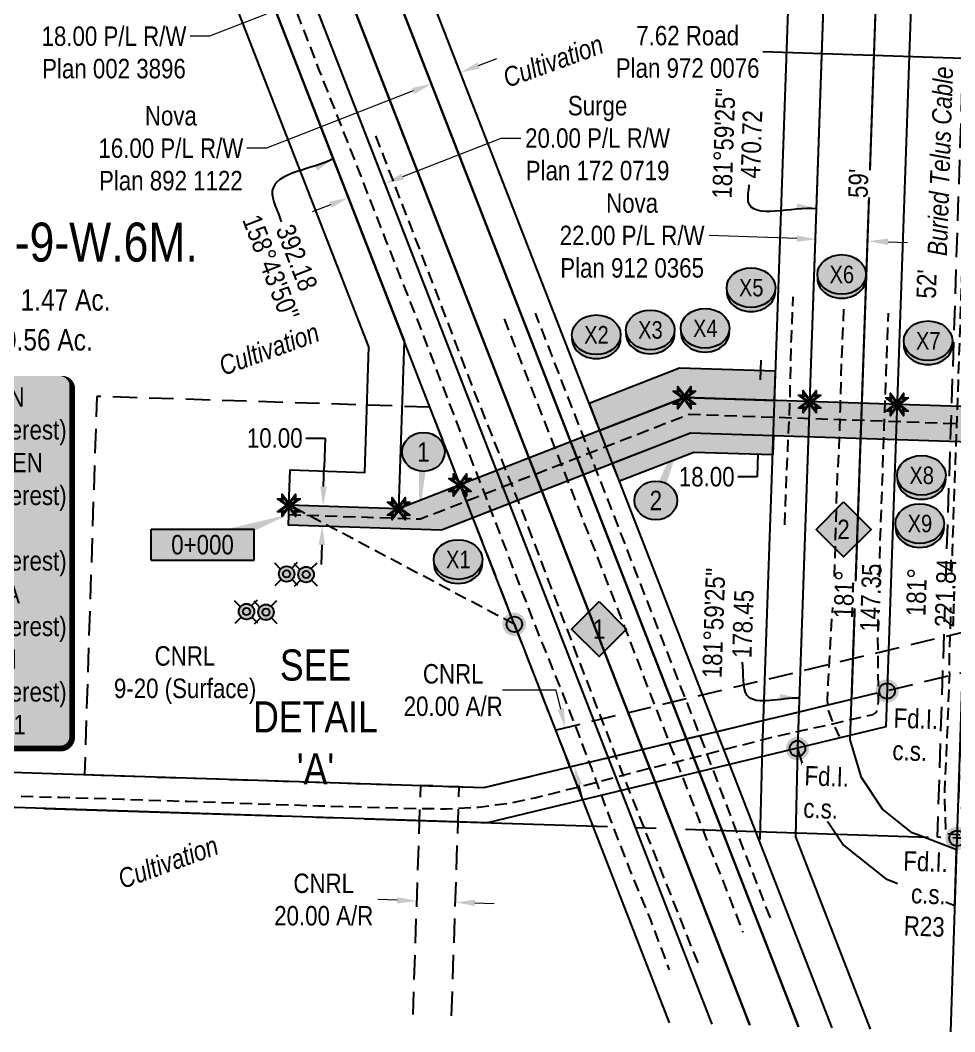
# Model space of a CAD drawing. Extents: x 348563 to 356787, y 6145683 to 6156014.
# Drawn here: x 351441 to 351921, y 6154194 to 6154714 of the extents above; entities that cross this region are included whole.
import ezdxf
from ezdxf.enums import TextEntityAlignment as Align

# ---------------------------------------------------------------- set-up
doc = ezdxf.new("R2010")
doc.units = 0
doc.header["$LTSCALE"] = 5
doc.header["$PDMODE"] = 34
doc.header["$PDSIZE"] = 0.03
for name, pattern in [('foc-ACCESSROAD', [3.75, 2.5, -1.25]), ('foc-FLOWLINE', [3.75, 2.5, -1.25]), ('foc-QUARTERLINE', [33, 25, -3, 2, -3]), ('foc-TIELINE', [1.875, 1.25, -0.625]), ('UG_PIPE', [1.875, 1.25, -0.625])]:
    doc.linetypes.add(name, pattern=pattern)
doc.layers.get('Defpoints').update_dxf_attribs({"color": 9})
for name, color, linetype in [('AS-PIPE-UG', 44, 'UG_PIPE'), ('AS-TELEPHONE-T', 224, 'Continuous'), ('C-AR', 13, 'foc-ACCESSROAD'), ('C-RW', 13, 'Continuous'), ('C-SYMBOL', 7, 'Continuous'), ('C-WS', 13, 'foc-ACCESSROAD'), ('C-WS-S', 8, 'Continuous'), ('CG-NOTES', 7, 'Continuous'), ('F-EZE', 190, 'foc-FLOWLINE'), ('F-RW', 190, 'Continuous'), ('L-AREAREQUIRED', 7, 'Continuous'), ('L-BD', 7, 'Continuous'), ('L-DETAIL-T', 3, 'Continuous'), ('L-MON', 1, 'Continuous'), ('L-MON-T', 1, 'Continuous'), ('L-QSEC', 8, 'foc-QUARTERLINE'), ('L-TIE', 7, 'foc-TIELINE'), ('L-TITLEDB', 4, 'Continuous'), ('L-TITLEDB-T', 4, 'Continuous'), ('P-BORE', 7, 'Continuous'), ('P-CROSSINGS', 250, 'Continuous'), ('P-ELEVATION', 7, 'Continuous'), ('P-IOP1', 10, 'Continuous'), ('P-IOP1-H', 21, 'Continuous'), ('P-LTO', 14, 'Continuous'), ('P-PROPOSED', 10, 'Continuous'), ('P-PROPOSED-H', 21, 'Continuous'), ('P-TEMP-BLUE', 146, 'Continuous'), ('P-TXT', 4, 'Continuous'), ('T-TIE', 201, 'foc-TIELINE')]:
    doc.layers.add(name, color=color, linetype=linetype)
for name, color, linetype, lineweight in [('C-AR-T', 13, 'Continuous', 9), ('C-RW-T', 13, 'Continuous', 9), ('C-WS-T', 13, 'Continuous', 9), ('F-RW-T', 190, 'Continuous', 9), ('T-TEXT', 48, 'Continuous', 18)]:
    doc.layers.add(name, color=color, linetype=linetype, lineweight=lineweight)
doc.layers.add('P-TEMP-BLUE-H', color=7, linetype='Continuous', true_color=0x99e6ff)
doc.styles.add('100L', font='ARIALN.TTF', dxfattribs={"height": 11})
doc.styles.add('175L', font='ARIALN.TTF', dxfattribs={"height": 20})
doc.styles.add('80', font='ARIALN.TTF', dxfattribs={"height": 10})
doc.styles.add('80CG', font='ARIALN.TTF', dxfattribs={"height": 10})
doc.styles.add('80L', font='ARIALN.TTF', dxfattribs={"height": 10})
doc.styles.add('80LS', font='ARIALNI.TTF', dxfattribs={"height": 10})
doc.styles.add('Crossing', font='ARIALN.TTF', dxfattribs={"height": 10})
doc.styles.add('Legend', font='ARIALN.TTF')
doc.dimstyles.new('Compass 5 000', dxfattribs={"dimscale": 5, "dimtxt": 9, "dimasz": 2, "dimexe": 0.2, "dimexo": 0.0625, "dimgap": 0.5, "dimtad": 0, "dimtih": 1, "dimtoh": 1, "dimzin": 0, "dimdsep": 46, "dimtxsty": '80CG', "dimcen": 0.1, "dimse1": 1, "dimse2": 1, "dimclrd": 256, "dimclrt": 256, "dimaunit": 1, "dimadec": 4, "dimazin": 0, "dimtfac": 0.06, "dimtofl": 0, "dimtmove": 0, "dimatfit": 1, "dimfxl": 0.2, "dimtolj": 1, "dimtzin": 0, "dimlwd": -1, "dimarcsym": 0})

# ---------------------------------------------------------------- blocks, each defined once
blk = doc.blocks.new('*D380')
at = {"layer": 'Defpoints', "color": 0, "transparency": 16777216}
for p in [(351943.16, 6154693.61), (351925.41, 6154389.71), (351933.1, 6154389.46)]:
    blk.add_point(p, dxfattribs=at)
at = {"layer": 'L-TITLEDB-T', "transparency": 16777216}
for p, q in [((351925.49, 6154694.19), (351822.61, 6154697.6)), ((351953.16, 6154693.28), (351963.15, 6154692.95))]:
    blk.add_line(p, q, dxfattribs=at)
for points in [[(351925.54, 6154695.86), (351925.43, 6154692.53), (351935.48, 6154693.86)], [(351953.21, 6154694.94), (351953.1, 6154691.61), (351943.16, 6154693.61)]]:
    blk.add_solid(points, dxfattribs=at)
at = {"layer": 'L-TITLEDB-T', "transparency": 16777216, "insert": (351783.88, 6154697.6), "char_height": 10, "attachment_point": 5, "style": '80CG', "bg_fill": 3, "box_fill_scale": 1.1, "bg_fill_color": 256, "bg_fill_true_color": 13158600, "bg_fill_transparency": 0}
blk.add_mtext('\\A1;7.62 Road\\PPlan 972 0076', dxfattribs=at)
blk = doc.blocks.new('*D382')
at = {"layer": 'Defpoints', "color": 0, "transparency": 16777216}
for p in [(351854.27, 6154725.32), (351881.27, 6154724.38), (351849.95, 6154601.31)]:
    blk.add_point(p, dxfattribs=at)
at = {"layer": 'F-RW-T', "transparency": 16777216}
for p, q in [((351839.96, 6154601.66), (351794.87, 6154603.23)), ((351886.95, 6154600.03), (351896.94, 6154599.68))]:
    blk.add_line(p, q, dxfattribs=at)
for points in [[(351840.02, 6154603.33), (351839.9, 6154599.99), (351849.95, 6154601.31)], [(351887, 6154601.69), (351886.89, 6154598.36), (351876.95, 6154600.37)]]:
    blk.add_solid(points, dxfattribs=at)
at = {"layer": 'F-RW-T', "transparency": 16777216, "insert": (351755.33, 6154603.23), "char_height": 10, "attachment_point": 5, "style": '80CG', "bg_fill": 3, "box_fill_scale": 1.1, "bg_fill_color": 256, "bg_fill_true_color": 13158600, "bg_fill_transparency": 0}
blk.add_mtext('\\A1;Nova\\P22.00 P/L R/W\\PPlan 912 0365', dxfattribs=at)
blk = doc.blocks.new('*D387')
at = {"layer": 'Defpoints', "color": 0, "transparency": 16777216}
for p in [(351589.5, 6154778.93), (351572.68, 6154772.38), (351590.68, 6154726.14)]:
    blk.add_point(p, dxfattribs=at)
at = {"layer": 'F-RW-T', "transparency": 16777216}
for p, q in [((351616.83, 6154736.32), (351626.14, 6154739.95)), ((351581.36, 6154722.51), (351538.01, 6154705.63)), ((351538.01, 6154705.63), (351528.01, 6154705.63))]:
    blk.add_line(p, q, dxfattribs=at)
for points in [[(351616.22, 6154737.87), (351617.43, 6154734.77), (351607.51, 6154732.69)], [(351580.76, 6154724.06), (351581.97, 6154720.96), (351590.68, 6154726.14)]]:
    blk.add_solid(points, dxfattribs=at)
at = {"layer": 'F-RW-T', "transparency": 16777216, "insert": (351488.92, 6154705.63), "char_height": 10, "attachment_point": 5, "style": '80CG'}
blk.add_mtext('\\A1;Alliance\\P18.00 P/L R/W\\PPlan 002 3896', dxfattribs=at)
blk = doc.blocks.new('*D388')
at = {"layer": 'Defpoints', "color": 0, "transparency": 16777216}
for p in [(351663.3, 6154696.65), (351648.36, 6154690.83), (351667.06, 6154687.01)]:
    blk.add_point(p, dxfattribs=at)
at = {"layer": 'F-RW-T', "transparency": 16777216}
for p, q in [((351676.38, 6154690.64), (351685.69, 6154694.28)), ((351642.81, 6154677.55), (351567.26, 6154648.07)), ((351567.26, 6154648.07), (351557.26, 6154648.07))]:
    blk.add_line(p, q, dxfattribs=at)
for points in [[(351675.77, 6154692.19), (351676.98, 6154689.09), (351667.06, 6154687.01)], [(351642.21, 6154679.1), (351643.42, 6154675.99), (351652.13, 6154681.18)]]:
    blk.add_solid(points, dxfattribs=at)
at = {"layer": 'F-RW-T', "transparency": 16777216, "insert": (351518.17, 6154648.07), "char_height": 10, "attachment_point": 5, "style": '80CG'}
blk.add_mtext('\\A1;Nova\\P16.00 P/L R/W\\PPlan 892 1122', dxfattribs=at)
blk = doc.blocks.new('*D400')
at = {"layer": 'C-RW-T', "transparency": 16777216}
for p, q in [((351871.75, 6154738.32), (351820.32, 6154740.12)), ((351909.5, 6154737), (351919.49, 6154736.65))]:
    blk.add_line(p, q, dxfattribs=at)
for points in [[(351871.81, 6154739.98), (351871.7, 6154736.65), (351881.75, 6154737.97)], [(351909.56, 6154738.66), (351909.44, 6154735.33), (351899.51, 6154737.35)]]:
    blk.add_solid(points, dxfattribs=at)
at = {"layer": 'Defpoints', "color": 0, "transparency": 16777216}
for p in [(351881.75, 6154737.97), (351873.79, 6154510.46), (351891.55, 6154509.84)]:
    blk.add_point(p, dxfattribs=at)
at = {"layer": 'C-RW-T', "transparency": 16777216, "insert": (351781.23, 6154740.12), "char_height": 10, "attachment_point": 5, "style": '80CG', "bg_fill": 3, "box_fill_scale": 1.1, "bg_fill_color": 256, "bg_fill_true_color": 13158600, "bg_fill_transparency": 0}
blk.add_mtext('\\A1;CNRL\\P18.00 P/L R/W\\PPlan 162 2062', dxfattribs=at)
blk = doc.blocks.new('*D401')
at = {"layer": 'Defpoints', "color": 0, "transparency": 16777216}
for p in [(351609.5, 6154622.68), (351691.7, 6154466.67), (351673.07, 6154459.42)]:
    blk.add_point(p, dxfattribs=at)
at = {"layer": 'F-RW-T', "transparency": 16777216}
for p, q in [((351637.45, 6154633.56), (351688.03, 6154653.25)), ((351688.03, 6154653.25), (351698.03, 6154653.25)), ((351600.19, 6154619.05), (351590.87, 6154615.42))]:
    blk.add_line(p, q, dxfattribs=at)
for points in [[(351636.85, 6154635.11), (351638.06, 6154632.01), (351628.13, 6154629.93)], [(351599.58, 6154620.6), (351600.79, 6154617.5), (351609.5, 6154622.68)]]:
    blk.add_solid(points, dxfattribs=at)
at = {"layer": 'F-RW-T', "transparency": 16777216, "insert": (351737.57, 6154653.25), "char_height": 10, "attachment_point": 5, "style": '80CG'}
blk.add_mtext('\\A1;Surge\\P20.00 P/L R/W\\PPlan 172 0719', dxfattribs=at)
blk = doc.blocks.new('*U438')
h = blk.add_hatch(color=59)
edge = h.paths.add_edge_path()
edge.add_line((-79, -96.5), (79, -96.5))
edge.add_arc((79, -90.5), 6, 270, 360)
edge.add_line((85, -90.5), (85, 89))
edge.add_arc((79, 89), 6, 0, 90)
edge.add_line((79, 95), (-79, 95))
edge.add_arc((-79, 89), 6, 90, 180)
edge.add_line((-85, 89), (-85, -90.5))
edge.add_arc((-79, -90.5), 6, 180, 270)
at = {"color": 1, "flags": 128}
blk.add_lwpolyline([(-79, -96.5, 3, 3, 0), (79, -96.5, 3, 3, 0.414214), (85, -90.5, 3, 3, 0), (85, 89, 3, 0, 0.414214), (79, 95, 0, 0, 0), (-79, 95, 0, 0, 0.414214), (-85, 89, 0, 0, 0), (-85, -90.5, 0, 3, 0.414214)], format="xyseb", close=True, dxfattribs=at)
blk.add_lwpolyline([(-59.14, -14.1, 0, 7.5, 0), (0, 0, 0, 0, 0)], format="xyseb", dxfattribs=at)
at = {"color": 1, "style": '80'}
blk.add_attdef('ENTER_TEXT_001', (-35.99, -5), '', height=10, dxfattribs=at)
blk = doc.blocks.new('*D407')
at = {"layer": 'Defpoints', "color": 0, "transparency": 16777216}
for p in [(351631.12, 6154735.21), (351635.21, 6154724.7), (351613.78, 6154716.36)]:
    blk.add_point(p, dxfattribs=at)
at = {"layer": 'F-RW-T', "transparency": 16777216}
for p, q in [((351640.43, 6154738.84), (351652.29, 6154743.45)), ((351652.29, 6154743.45), (351662.29, 6154743.45)), ((351600.37, 6154723.24), (351591.06, 6154719.62))]:
    blk.add_line(p, q, dxfattribs=at)
for points in [[(351639.83, 6154740.39), (351641.04, 6154737.28), (351631.12, 6154735.21)], [(351599.77, 6154724.8), (351600.98, 6154721.69), (351609.69, 6154726.87)]]:
    blk.add_solid(points, dxfattribs=at)
at = {"layer": 'F-RW-T', "transparency": 16777216, "insert": (351701.83, 6154743.45), "char_height": 10, "attachment_point": 5, "style": '80CG'}
blk.add_mtext('\\A1;Pembina\\P23.00 P/L R/W\\PPlan 862 0574', dxfattribs=at)
blk = doc.blocks.new('WC2')
at = {"layer": 'L-MON'}
h = blk.add_hatch(color=255, dxfattribs=at)
h.dxf.hatch_style = 1
edge = h.paths.add_edge_path()
edge.add_arc((0, 0), 0.9, 0, 360)
at = {"layer": 'L-MON', "color": 14, "flags": 128}
for points in [[(-0.62, 0.5), (-1.23, 1.12)], [(0.52, 0.61), (1.13, 1.21)], [(-1.18, -1.18), (-0.56, -0.57)], [(1.16, -1.18), (0.56, -0.57)]]:
    blk.add_lwpolyline(points, dxfattribs=at)
at = {"layer": 'L-MON', "color": 14}
for radius in [0.8, 0.373]:
    blk.add_circle((0, 0), radius, dxfattribs=at)
blk = doc.blocks.new('*D443')
at = {"layer": 'C-AR-T', "transparency": 16777216}
for p, q in [((351634.5, 6154261.64), (351624.51, 6154261.97)), ((351674.47, 6154260.3), (351684.46, 6154259.97))]:
    blk.add_line(p, q, dxfattribs=at)
for points in [[(351634.56, 6154263.3), (351634.44, 6154259.97), (351644.49, 6154261.3)], [(351674.52, 6154261.97), (351674.41, 6154258.64), (351664.47, 6154260.64)]]:
    blk.add_solid(points, dxfattribs=at)
at = {"layer": 'Defpoints', "color": 0, "transparency": 16777216}
for p in [(351644.49, 6154261.3), (351644.4, 6154258.32), (351664.37, 6154257.66)]:
    blk.add_point(p, dxfattribs=at)
at = {"layer": 'C-AR-T', "transparency": 16777216, "insert": (351596.77, 6154261.97), "char_height": 10, "attachment_point": 5, "style": '80CG'}
blk.add_mtext('\\A1;CNRL\\P20.00 A/R', dxfattribs=at)
blk = doc.blocks.new('fdia')
at = {"color": 255, "const_width": 1}
blk.add_lwpolyline([(-0.5, 0, 1), (0.5, 0, 1)], format="xyb", close=True, dxfattribs=at)
blk = doc.blocks.new('Fdiaa')
blk.add_blockref('fdia', (0, 0))
blk = doc.blocks.new('fdib')
at = {"color": 1, "const_width": 1.6}
blk.add_lwpolyline([(-0.4, 0, 1), (0.4, 0, 1)], format="xyb", close=True, dxfattribs=at)
at = {"color": 1}
blk.add_circle((0, 0), 0.8, dxfattribs=at)
blk = doc.blocks.new('Fdibb')
blk.add_blockref('fdib', (0, 0))
blk = doc.blocks.new('fdicc')
for name in ['Fdibb', 'Fdiaa']:
    blk.add_blockref(name, (0, 0))
blk = doc.blocks.new('FDI')
blk.add_blockref('fdicc', (0, 0))
blk = doc.blocks.new('TEMP')
h = blk.add_hatch(color=255)
h.dxf.hatch_style = 1
h.paths.add_polyline_path([(0, 0.25), (-0.67, 1.15), (-0.67, 0.67), (-1.15, 0.67), (-0.25, 0), (-1.15, -0.67), (-0.67, -0.67), (-0.67, -1.15), (0, -0.25), (0.67, -1.15), (0.67, -0.67), (1.15, -0.67), (0.25, 0), (1.15, 0.67), (0.67, 0.67), (0.67, 1.15)])
h.paths.add_polyline_path([(0.57, 0.85), (0.57, 0.57), (0.85, 0.57), (0.08, 0), (0.85, -0.57), (0.57, -0.57), (0.57, -0.85), (0, -0.08), (-0.57, -0.85), (-0.57, -0.57), (-0.85, -0.57), (-0.08, 0), (-0.85, 0.57), (-0.57, 0.57), (-0.57, 0.85), (0, 0.08)], flags=16)
h = blk.add_hatch(color=1)
h.dxf.hatch_style = 1
h.paths.add_polyline_path([(0, 0.08), (-0.57, 0.85), (-0.57, 0.57), (-0.85, 0.57), (-0.08, 0), (-0.85, -0.57), (-0.57, -0.57), (-0.57, -0.85), (0, -0.08), (0.57, -0.85), (0.57, -0.57), (0.85, -0.57), (0.08, 0), (0.85, 0.57), (0.57, 0.57), (0.57, 0.85)])
at = {"color": 1}
for p, q in [((-0.08, 0), (0.08, 0)), ((0, 0.08), (0, -0.08))]:
    blk.add_line(p, q, dxfattribs=at)
at = {"color": 255, "flags": 128}
blk.add_lwpolyline([(-0.25, 0), (-1.15, 0.67), (-0.67, 0.67), (-0.67, 1.15), (0, 0.25), (0.67, 1.15), (0.67, 0.67), (1.15, 0.67), (0.25, 0), (1.15, -0.67), (0.67, -0.67), (0.67, -1.15), (0, -0.25), (-0.67, -1.15), (-0.67, -0.67), (-1.15, -0.67)], close=True, dxfattribs=at)
at = {"color": 1, "flags": 128}
blk.add_lwpolyline([(-0.08, 0), (-0.85, 0.57), (-0.57, 0.57), (-0.57, 0.85), (0, 0.08), (0.57, 0.85), (0.57, 0.57), (0.85, 0.57), (0.08, 0), (0.85, -0.57), (0.57, -0.57), (0.57, -0.85), (0, -0.08), (-0.57, -0.85), (-0.57, -0.57), (-0.85, -0.57)], close=True, dxfattribs=at)
blk = doc.blocks.new('*U571')
h = blk.add_hatch(color=111)
h.dxf.hatch_style = 1
h.paths.add_polyline_path([(-26.5, 8), (26.5, 8), (26.5, -8), (-26.5, -8)])
for p, q in [((-26.5, -8), (-26.5, 8)), ((-26.5, 8), (26.5, 8)), ((26.5, -8), (26.5, 8)), ((-26.5, -8), (26.5, -8))]:
    blk.add_line(p, q)
at = {"layer": 'P-ELEVATION', "color": 7, "flags": 128}
blk.add_lwpolyline([(0, 0, 10, 0, 0), (44.26, 15.45, 0, 0, 0)], format="xyseb", dxfattribs=at)
at = {"layer": 'P-ELEVATION', "style": 'Legend'}
blk.add_attdef('STATION', text='', height=10, dxfattribs=at).set_placement((0, 0), align=Align.MIDDLE_CENTER)
blk = doc.blocks.new('*U573')
at = {"layer": 'P-ELEVATION'}
h = blk.add_hatch(color=111, dxfattribs=at)
h.dxf.hatch_style = 1
edge = h.paths.add_edge_path()
edge.add_ellipse((0, 0), major_axis=(-10.94, 0), ratio=0.913794, start_angle=0, end_angle=360)
at = {"layer": 'P-ELEVATION', "color": 7, "flags": 128}
blk.add_lwpolyline([(0, 0, 5, 0, 0), (-2.04, -32.17, 0, 0, 0)], format="xyseb", dxfattribs=at)
at = {"layer": 'P-ELEVATION', "color": 7}
blk.add_ellipse((0, 0), major_axis=(-10.94, 0), ratio=0.913794, dxfattribs=at)
at = {"layer": 'P-ELEVATION', "style": '80'}
blk.add_attdef('BEND', text='', height=10, dxfattribs=at).set_placement((0, 0), align=Align.MIDDLE_CENTER)
blk = doc.blocks.new('*U574')
at = {"layer": 'P-ELEVATION'}
h = blk.add_hatch(color=111, dxfattribs=at)
h.dxf.hatch_style = 1
edge = h.paths.add_edge_path()
edge.add_ellipse((0, 0), major_axis=(-10.94, 0), ratio=0.913794, start_angle=0, end_angle=360)
at = {"layer": 'P-ELEVATION', "color": 7, "flags": 128}
blk.add_lwpolyline([(0, 0, 5, 0, 0), (17.1, 44.36, 0, 0, 0)], format="xyseb", dxfattribs=at)
at = {"layer": 'P-ELEVATION', "color": 7}
blk.add_ellipse((0, 0), major_axis=(-10.94, 0), ratio=0.913794, dxfattribs=at)
at = {"layer": 'P-ELEVATION', "style": '80'}
blk.add_attdef('BEND', text='', height=10, dxfattribs=at).set_placement((0, 0), align=Align.MIDDLE_CENTER)
blk = doc.blocks.new('xing2')
h = blk.add_hatch(color=50)
h.dxf.hatch_style = 1
edge = h.paths.add_edge_path()
edge.add_ellipse((0, 0), major_axis=(-12.5, 0), ratio=0.816297, start_angle=0, end_angle=360)
h = blk.add_hatch(color=250)
h.dxf.hatch_style = 1
edge = h.paths.add_edge_path()
edge.add_ellipse((0, -2.05), major_axis=(-12.5, 0), ratio=0.816297, start_angle=0, end_angle=180)
edge.add_line((12.5, -2.05), (12.5, 0))
edge.add_ellipse((0, 0), major_axis=(-12.5, 0), ratio=0.816297, start_angle=0, end_angle=180, ccw=False)
edge.add_line((-12.5, 0), (-12.5, -2.05))
at = {"color": 250}
blk.add_ellipse((0, 0), major_axis=(-12.5, 0), ratio=0.816297, dxfattribs=at)
blk.add_ellipse((0, -2.05), major_axis=(-12.5, 0), ratio=0.816297, start_param=0, end_param=3.141593, dxfattribs=at)
at = {"color": 250, "style": 'Crossing'}
blk.add_attdef('CROSSING', text='', height=9, dxfattribs=at).set_placement((0.09, 0.02), align=Align.MIDDLE_CENTER)
at = {"color": 250, "style": 'Crossing', "flags": 1}
for tag, p in [('OWNER', (0.09, -12.49)), ('DESCRIPTION', (0.09, -25.77)), ('LOCATION', (0.09, -39.3)), ('DWG_REF', (0.09, -52.84))]:
    blk.add_attdef(tag, text='', height=9, dxfattribs=at).set_placement(p, align=Align.MIDDLE_CENTER)
blk = doc.blocks.new('*D579')
at = {"layer": 'Defpoints', "color": 0, "transparency": 16777216}
for p in [(351596.38, 6154464.26), (351608.95, 6154463.85), (351608.62, 6154453.86)]:
    blk.add_point(p, dxfattribs=at)
at = {"layer": 'P-TXT', "transparency": 16777216}
for p, q in [((351587.52, 6154499.16), (351597.52, 6154499.16)), ((351597.52, 6154499.16), (351597.04, 6154484.25)), ((351596.71, 6154474.25), (351597.04, 6154484.25)), ((351595.73, 6154444.27), (351595.41, 6154434.28))]:
    blk.add_line(p, q, dxfattribs=at)
for points in [[(351595.04, 6154474.31), (351598.38, 6154474.2), (351596.38, 6154464.26)], [(351594.07, 6154444.33), (351597.4, 6154444.22), (351596.06, 6154454.27)]]:
    blk.add_solid(points, dxfattribs=at)
at = {"layer": 'P-TXT', "transparency": 16777216, "insert": (351571.58, 6154499.16), "char_height": 10, "attachment_point": 5, "style": '80CG'}
blk.add_mtext('\\A1;10.00', dxfattribs=at)
blk = doc.blocks.new('*D580')
at = {"layer": 'Defpoints', "color": 0, "transparency": 16777216}
for p in [(351814.01, 6154519.43), (351813.38, 6154501.44), (351820.4, 6154501.2)]:
    blk.add_point(p, dxfattribs=at)
at = {"layer": 'P-TXT', "transparency": 16777216}
for p, q in [((351821.39, 6154529.18), (351821.74, 6154539.17)), ((351820.05, 6154491.2), (351819.63, 6154479.23)), ((351819.63, 6154479.23), (351809.63, 6154479.23))]:
    blk.add_line(p, q, dxfattribs=at)
for points in [[(351819.72, 6154529.23), (351823.05, 6154529.12), (351821.04, 6154519.18)], [(351818.39, 6154491.26), (351821.72, 6154491.14), (351820.4, 6154501.2)]]:
    blk.add_solid(points, dxfattribs=at)
at = {"layer": 'P-TXT', "transparency": 16777216, "insert": (351793.69, 6154479.23), "char_height": 10, "attachment_point": 5, "style": '80CG'}
blk.add_mtext('\\A1;18.00', dxfattribs=at)
blk = doc.blocks.new('30M BUFFER DISP')
h = blk.add_hatch(color=70)
h.dxf.hatch_style = 1
h.paths.add_polyline_path([(0, 14.14), (14.14, 0), (0, -14.14), (-14.14, 0)])
blk.add_lwpolyline([(0, 14.14), (14.14, 0), (0, -14.14), (-14.14, 0)], close=True)
at = {"color": 235, "style": '80L'}
blk.add_attdef('DISURBANCE', text='', height=10, dxfattribs=at).set_placement((0, 0), align=Align.MIDDLE_CENTER)

msp = doc.modelspace()

# ---------------------------------------------------------------- hatches: boundary and pattern name
at = {"layer": 'P-IOP1-H'}
h = msp.add_hatch(color=256, dxfattribs=at)
h.dxf.hatch_style = 1
h.paths.add_polyline_path([(351578.819, 6154464.659), (351578.494, 6154454.667), (351657.359, 6154452.098), (351785.274, 6154501.898), (351929.078, 6154497.184), (351929.668, 6154515.17), (351782.201, 6154520.004), (351635.296, 6154462.819)])
at = {"layer": 'P-PROPOSED-H'}
h = msp.add_hatch(color=256, dxfattribs=at)
h.dxf.hatch_style = 1
h.paths.add_polyline_path([(351578.819, 6154464.659), (351578.494, 6154454.667), (351657.359, 6154452.098), (351785.274, 6154501.898), (351929.078, 6154497.184), (351929.668, 6154515.17), (351782.201, 6154520.004), (351635.296, 6154462.819)])
at = {"layer": 'P-TEMP-BLUE-H'}
h = msp.add_hatch(color=256, dxfattribs=at)
h.dxf.hatch_style = 1
h.paths.add_polyline_path([(351829.098, 6154533.471), (351779.623, 6154535.093), (351733.18, 6154517.014), (351738.619, 6154503.039), (351782.201, 6154520.004), (351828.577, 6154518.484)])
h = msp.add_hatch(color=256, dxfattribs=at)
h.dxf.hatch_style = 1
h.paths.add_polyline_path([(351745.145, 6154486.275), (351785.274, 6154501.898), (351827.951, 6154500.499), (351827.604, 6154490.508), (351786.993, 6154491.839), (351748.772, 6154476.959)])

# ---------------------------------------------------------------- linework, layer by layer
at = {"layer": 'AS-PIPE-UG', "flags": 128}
for points in [[(351923.788, 6154295.101), (351916.662, 6154295.906), (351916.038, 6154317.601), (351917.379, 6154345.648), (351918.605, 6154377.728), (351918.567, 6154387.816), (351919.485, 6154420.1), (351920.067, 6154441.78), (351942.408, 6155082.78)], [(351487.918, 6154962.317), (351496.596, 6154939.536), (351505.551, 6154916.46), (351516.189, 6154887.426), (351526.938, 6154858.841), (351529.803, 6154848.857), (351537.308, 6154832.735), (351543.384, 6154818.168), (351548.813, 6154806.838), (351552.074, 6154799.271), (351557.266, 6154784.409), (351574.896, 6154738.512), (351594.494, 6154687.947), (351612.519, 6154642.181), (351628.355, 6154601.427), (351644.985, 6154559.636), (351660.488, 6154518.971), (351674.478, 6154483.192), (351691.537, 6154438.894), (351706.327, 6154400.468), (351722.388, 6154360.9), (351734.532, 6154328.951), (351743.879, 6154303.686), (351754.015, 6154277.544), (351764.878, 6154251.126), (351774.382, 6154225.88)], [(351789.241, 6154229.449), (351782.482, 6154246.371), (351765.452, 6154289.094), (351749.351, 6154329.718), (351736.516, 6154363.016), (351720.049, 6154405.825), (351698.397, 6154462.933), (351673.549, 6154524.849), (351650.645, 6154584.568), (351622.884, 6154656.187)], [(351441.198, 6154315.072), (351461.088, 6154314.613), (351493.529, 6154313.614), (351526.554, 6154312.527), (351561.263, 6154311.311), (351594.135, 6154310.205), (351627.146, 6154309.365), (351644.411, 6154308.786), (351659.935, 6154308.691), (351676.428, 6154309.575), (351692.097, 6154311.53), (351705.252, 6154314.299), (351731.358, 6154320.808), (351743.491, 6154324.047), (351763.831, 6154329.409), (351777.177, 6154332.529), (351801.868, 6154338.92), (351828.874, 6154345.794), (351857.85, 6154352.204), (351876.027, 6154356.374), (351879.234, 6154357.057), (351880.839, 6154358.135), (351881.496, 6154359.464), (351881.75, 6154361.326), (351882.002, 6154363.69), (351881.94, 6154371.652), (351881.729, 6154397.976), (351882.842, 6154443.413), (351884.983, 6154504.614), (351886.001, 6154532.178), (351887.119, 6154563.289)], [(351826.422, 6154252.567), (351806.944, 6154302.63), (351792.639, 6154340.234), (351780.246, 6154371.763), (351762.876, 6154415.979), (351742.367, 6154468.79), (351725.19, 6154513.091), (351705.606, 6154563.4)], [(351864.062, 6154565.437), (351862.867, 6154537.561), (351862.219, 6154514.03), (351862.017, 6154503.789), (351861.163, 6154484.494), (351860.7, 6154479.74), (351859.271, 6154428.322), (351856.606, 6154384.363), (351856.036, 6154372.969), (351855.628, 6154364.441), (351856.054, 6154359.847), (351858.104, 6154353.639), (351861.817, 6154345.788)], [(351689.462, 6154560.382), (351710.059, 6154508.23), (351727.098, 6154464.6), (351747.848, 6154411.414), (351764.598, 6154367.699), (351777.653, 6154334.257), (351794.55, 6154290.293), (351812.29, 6154245.321)]]:
    msp.add_lwpolyline(points, dxfattribs=at)
at = {"layer": 'C-AR', "flags": 128}
msp.add_lwpolyline([(351723.372, 6154330.211), (351925.123, 6154378.699), (351925.802, 6154399.421), (351716.053, 6154349.01)], close=True, dxfattribs=at)
msp.add_lwpolyline([(351662.527, 6154202.306), (351666.452, 6154319.966), (351646.473, 6154320.613), (351642.548, 6154202.946)], dxfattribs=at)
at = {"layer": 'C-AR-T'}
msp.add_line((351727.967, 6154321.033), (351730.303, 6154311.312), dxfattribs=at)
for points in [[(351720.244, 6154360.3), (351717.003, 6154359.521), (351720.96, 6154350.19)], [(351729.587, 6154321.422), (351726.347, 6154320.643), (351725.631, 6154330.753)]]:
    msp.add_solid(points, dxfattribs=at)
at = {"layer": 'C-RW', "flags": 128}
msp.add_lwpolyline([(351412.72, 6155114.881), (351408.471, 6154978.997), (351474.977, 6154968.297), (351490.971, 6154927.208), (351524.697, 6154840.566), (351638.118, 6154549.192), (351635.296, 6154462.819), (351578.819, 6154464.659), (351579.434, 6154482.811), (351617.915, 6154481.558), (351620.017, 6154546.096), (351507.931, 6154834.04), (351474.206, 6154920.682), (351461.949, 6154952.171), (351389.994, 6154963.748), (351394.738, 6155115.442)], close=True, dxfattribs=at)
msp.add_lwpolyline([(351184.65, 6154217.621), (351186.51, 6154272.851), (351251.294, 6154333.409), (351679.048, 6154319.558), (351868.255, 6154365.031), (351889.877, 6154987.277), (351894.4, 6155099.844), (351912.507, 6155099.278), (351907.861, 6154986.652), (351885.765, 6154350.737), (351680.892, 6154301.498), (351258.146, 6154315.187), (351204.259, 6154264.816), (351202.615, 6154217.045)], dxfattribs=at)
at = {"layer": 'C-WS', "flags": 128}
msp.add_lwpolyline([(351473.758, 6154326.205), (351679.048, 6154319.558), (351723.372, 6154330.211), (351651.414, 6154515.04), (351480.052, 6154520.589)], close=True, dxfattribs=at)
at = {"layer": 'F-EZE', "flags": 128}
msp.add_lwpolyline([(351943.066, 6154693.494), (351935.524, 6154693.729), (351922.913, 6154309.118), (351930.455, 6154308.872), (351929.948, 6154293.433), (351912.321, 6154294.004), (351938.359, 6155080.634), (351148.378, 6155105.307), (351148.964, 6155123.139)], dxfattribs=at)
at = {"layer": 'F-RW', "flags": 128}
for points in [[(351447.113, 6155113.822), (351448.231, 6155093.092), (351451.935, 6155083.994), (351457.953, 6155067.955), (351460.57, 6155061.092), (351464.695, 6155050.835), (351470.57, 6155035.858), (351503.573, 6154951.576), (351510.129, 6154934.79), (351543.336, 6154847.742), (351796.289, 6154198.019)], [(351815.832, 6154197.393), (351730.148, 6154417.428), (351560.123, 6154854.212), (351526.883, 6154941.346), (351520.472, 6154958.124), (351485.388, 6155047.806), (351477.821, 6155067.254), (351471.386, 6155083.149), (351468.949, 6155089.48), (351466.065, 6155097.084), (351465.146, 6155113.258)], [(351496.736, 6155112.271), (351495.831, 6155082.653), (351495.075, 6155067.046), (351488.355, 6155050.917), (351485.388, 6155047.806), (351520.472, 6154958.124), (351526.883, 6154941.346), (351560.123, 6154854.212), (351730.148, 6154417.428), (351815.832, 6154197.393)], [(351501.725, 6155112.115), (351500.759, 6155082.477), (351500.208, 6155071.585), (351502.137, 6155066.683), (351541.331, 6154966.209), (351548.291, 6154949.726), (351581.574, 6154862.478), (351751.57, 6154425.769), (351840.813, 6154196.592)], [(351840.813, 6154196.592), (351751.57, 6154425.769), (351581.574, 6154862.478), (351548.291, 6154949.726), (351541.331, 6154966.209), (351502.137, 6155066.683), (351500.208, 6155071.585), (351500.759, 6155082.477), (351501.725, 6155112.115)], [(351858.191, 6154196.035), (351766.471, 6154431.572), (351596.496, 6154868.229), (351563.188, 6154955.543), (351559.123, 6154964.646), (351556.258, 6154971.992), (351519.563, 6155066.139), (351516.492, 6155074.634), (351516.734, 6155081.7), (351517.708, 6155111.616)], [(351694.758, 6154403.647), (351443.767, 6155048.43), (351046.757, 6155061.758), (351047.428, 6155081.737), (351457.612, 6155067.966), (351486.488, 6154993.787)], [(351493.354, 6154976.148), (351713.386, 6154410.898)], [(351821.218, 6154292.845), (351822.377, 6154340.223), (351843.224, 6154940.174), (351766.279, 6154942.852), (351766.905, 6154960.832), (351861.834, 6154957.529), (351840.362, 6154339.598), (351839.268, 6154294.21), (351877.742, 6154195.409)], [(351713.407, 6154410.906), (351796.289, 6154198.019)], [(351774.567, 6154198.715), (351694.779, 6154403.655)]]:
    msp.add_lwpolyline(points, dxfattribs=at)
msp.add_lwpolyline([(351867.388, 6155100.688), (351864.046, 6155006.524), (351862.9, 6154988.214), (351840.362, 6154339.598), (351848.482, 6154313.316), (351859.832, 6154296.217), (351863.934, 6154290.035), (351885.757, 6154272.593), (351921.2, 6154259.018), (351922.134, 6154287.503), (351903.101, 6154294.862), (351899.295, 6154296.311), (351884.06, 6154308.49), (351873.266, 6154324.746), (351867.528, 6154344.106), (351889.868, 6154987.036), (351894.4, 6155099.844)], close=True, dxfattribs=at)
at = {"layer": 'L-QSEC'}
msp.add_line((351123.081, 6154319.561), (351929.948, 6154293.433), dxfattribs=at)
at = {"layer": 'L-TIE'}
msp.add_line((351694.771, 6154403.471), (351578.848, 6154464.83), dxfattribs=at)
at = {"layer": 'L-TITLEDB', "flags": 128}
msp.add_lwpolyline([(351919.141, 6154194.082), (351948.785, 6155098.152)], dxfattribs=at)

# ---------------------------------------------------------------- block references
at = {"layer": 'C-WS-S', "xscale": 4.997406936286144, "yscale": 4.997406936286144, "zscale": 4.997406936286144}
for p in [(351577.702, 6154429.34), (351587.692, 6154429.017), (351557.076, 6154410.008), (351567.066, 6154409.684)]:
    msp.add_blockref('WC2', p, dxfattribs=at)
at = {"layer": 'CG-NOTES'}
ref = msp.add_blockref('*U438', (351382.493, 6154436.093), dxfattribs=dict(at, xscale=0.9994797276877383, yscale=0.9994797276877383, zscale=0.9994797276877383))
ref.add_attrib('ENTER_TEXT_001', 'DENNIS NORDHAGEN', (351322.122, 6154515.251), dxfattribs={"layer": '0', "color": 1, "height": 9.9948, "style": '80'})
ref.add_attrib('ENTER_TEXT_002', '(As to an Undivided 1/5 Interest)', (351300.387, 6154498.423), dxfattribs={"layer": '0', "color": 1, "height": 9.9948, "style": '80'})
ref.add_attrib('ENTER_TEXT_003', 'CHRISTINE NORDHAGEN', (351313.058, 6154481.588), dxfattribs={"layer": '0', "color": 1, "height": 9.9948, "style": '80'})
ref.add_attrib('ENTER_TEXT_004', '(As to an Undivided 1/5 Interest)', (351300.387, 6154464.759), dxfattribs={"layer": '0', "color": 1, "height": 9.9948, "style": '80'})
ref.add_attrib('ENTER_TEXT_005', 'KAREN MCRAE', (351340.4, 6154447.924), dxfattribs={"layer": '0', "color": 1, "height": 9.9948, "style": '80'})
ref.add_attrib('ENTER_TEXT_006', '(As to an Undivided 1/5 Interest)', (351300.387, 6154431.095), dxfattribs={"layer": '0', "color": 1, "height": 9.9948, "style": '80'})
ref.add_attrib('ENTER_TEXT_007', 'MARIANNE KOBELKA', (351323.523, 6154414.26), dxfattribs={"layer": '0', "color": 1, "height": 9.9948, "style": '80'})
ref.add_attrib('ENTER_TEXT_008', '(As to an Undivided 1/5 Interest)', (351300.387, 6154397.432), dxfattribs={"layer": '0', "color": 1, "height": 9.9948, "style": '80'})
ref.add_attrib('ENTER_TEXT_009', 'COLIN NORDHAGEN', (351326.407, 6154380.596), dxfattribs={"layer": '0', "color": 1, "height": 9.9948, "style": '80'})
ref.add_attrib('ENTER_TEXT_010', '(As to an Undivided 1/5 Interest)', (351300.387, 6154363.768), dxfattribs={"layer": '0', "color": 1, "height": 9.9948, "style": '80'})
ref.add_attrib('ENTER_TEXT_011', 'C. of T. 222 090 379 +1', (351322.957, 6154346.933), dxfattribs={"layer": '0', "color": 1, "height": 9.9948, "style": '80'})
at = {"layer": 'L-MON', "xscale": 4.998716849999971, "yscale": 4.998716849999971, "zscale": 4.998716849999971}
for p in [(351666.883, 6154475.115), (351578.819, 6154464.659), (351635.296, 6154462.819)]:
    msp.add_blockref('TEMP', p, dxfattribs=at)
at = {"layer": 'L-MON', "color": 2, "xscale": 4.999999999999968, "yscale": 4.999999999999968, "zscale": 4.999999999999968}
msp.add_blockref('FDI', (351694.771, 6154403.471), dxfattribs=at)
at = {"layer": 'P-BORE', "color": 3, "xscale": 0.99974337, "yscale": 0.99974337, "zscale": 0.99974337}
msp.add_blockref('*U573', (351648.012, 6154492.055), dxfattribs=at).add_auto_attribs({'BEND': '1'})
at = {"layer": 'P-CROSSINGS', "xscale": 0.9994840965544196, "yscale": 0.9994840965544196, "zscale": 0.9994840965544196}
msp.add_blockref('*U571', (351534.444, 6154444.394), dxfattribs=at).add_auto_attribs({'STATION': '0+000'})
at = {"layer": 'P-CROSSINGS', "color": 3, "xscale": 0.99974337, "yscale": 0.99974337, "zscale": 0.99974337}
msp.add_blockref('xing2', (351665.859, 6154436.748), dxfattribs=at).add_auto_attribs({'CROSSING': 'X1'})

# ---------------------------------------------------------------- texts
at = {"layer": 'C-SYMBOL', "color": 3, "style": '175L'}
msp.add_text('N.E.1/4 Sec. 20-75-9-W.6M.', height=19.99487, dxfattribs=at).set_placement((351388.204, 6154583.879), align=Align.BOTTOM_CENTER)
at = {"layer": 'L-AREAREQUIRED', "color": 5, "style": '100L'}
for s, p in [('Area Required = 0.596 ha  1.47 Ac.', (351388.204, 6154561.385)), ('Workspace = 0.228 ha  0.56 Ac.', (351388.204, 6154540.863))]:
    msp.add_text(s, height=10.99718, dxfattribs=at).set_placement(p, align=Align.BOTTOM_CENTER)
at = {"layer": 'L-BD', "style": '80L'}
for s, height, p in [("158°43'50''", 9.99743, (351569.658, 6154586.753)), ('392.18', 9.9974, (351582.934, 6154591.921))]:
    msp.add_text(s, height=height, rotation=291.2692, dxfattribs=at).set_placement(p, align=Align.MIDDLE)
at = {"layer": 'T-TEXT', "style": '80LS'}
for p in [(351568.652, 6154544.946), (351516.716, 6154281.228)]:
    msp.add_text('Cultivation', height=9.99496, rotation=20, dxfattribs=at).set_placement(p, align=Align.MIDDLE_CENTER)

# ---------------------------------------------------------------- dimensions: what is measured, and where the dimension line sits
at = {"layer": 'C-AR-T'}
dim = msp.add_aligned_dim(p1=(351664.374, 6154257.658), p2=(351644.395, 6154258.325), distance=-2.98, text='CNRL\\P20.00 A/R', dimstyle='Compass 5 000', dxfattribs=at)
dim.commit()
dim.dimension.update_dxf_attribs({"geometry": '*D443', "text_midpoint": (351596.77, 6154261.97)})
at = {"layer": 'F-RW-T', "color": 2}
for base, p1, p2, angle, text, picture, middle in [((351590.68, 6154726.139), (351589.502, 6154778.933), (351572.676, 6154772.381), 201.27312, 'Alliance\\P18.00 P/L R/W\\PPlan 002 3896', '*D387', (351488.922, 6154705.631)), ((351667.062, 6154687.007), (351648.363, 6154690.829), (351663.299, 6154696.655), 21.3108, 'Nova\\P16.00 P/L R/W\\PPlan 892 1122', '*D388', (351518.171, 6154648.073))]:
    dim = msp.add_linear_dim(base=base, p1=p1, p2=p2, angle=angle, text=text, dimstyle='Compass 5 000', dxfattribs=at)
    dim.commit()
    dim.dimension.update_dxf_attribs({"geometry": picture, "text_midpoint": middle, "dimtype": 161})
at = {"layer": 'P-TXT'}
dim = msp.add_linear_dim(base=(351596.384, 6154464.259), p1=(351608.621, 6154453.857), p2=(351608.946, 6154463.85), angle=88.13443, text='10.00', dimstyle='Compass 5 000', override={"dimtmove": 1}, dxfattribs=at)
dim.commit()
dim.dimension.update_dxf_attribs({"geometry": '*D579', "text_midpoint": (351595.014, 6154499.16), "dimtype": 161})

# ---------------------------------------------------------------- leaders
at = {"layer": 'L-BD', "path_type": 1}
for points in [[(351601.646, 6154642.705), (351570.336, 6154626.15), (351574.89, 6154610.37)], [(351841.262, 6154365.502), (351814.449, 6154366.903), (351812.111, 6154384.055)]]:
    msp.add_leader(points, dimstyle='Compass 5 000', override={"dimgap": 0.5, "dimtad": 0}, dxfattribs=at)

# ---------------------------------------------------------------- next in the draw order: texts
at = {"layer": 'C-AR-T', "insert": (351663.338, 6154369.631), "char_height": 9.9974, "attachment_point": 5, "style": '80CG', "bg_fill": 3, "box_fill_scale": 1.1, "bg_fill_color": 256, "bg_fill_true_color": 13158600, "bg_fill_transparency": 0}
msp.add_mtext('\\A1;CNRL\\P20.00 A/R', dxfattribs=at)
at = {"layer": 'C-WS-T', "insert": (351488.62, 6154392.218), "char_height": 9.9948, "attachment_point": 1, "style": '175L', "bg_fill": 3, "box_fill_scale": 1.1, "bg_fill_color": 256, "bg_fill_transparency": 0}
msp.add_mtext_dynamic_manual_height_columns('\\pi21.211;CNRL\\P\\pi0.28768;9-20 (Surface)', width=72.60472, gutter_width=99.974, heights=[0], dxfattribs=at)
at = {"layer": 'L-MON-T', "attachment_point": 1, "rotation": 358.02105, "style": '80L', "bg_fill": 3, "box_fill_scale": 1.15, "bg_fill_color": 256, "bg_fill_true_color": 256, "bg_fill_transparency": 0}
for s, insert, char_height in [('Fd.I. c.s.', (351889.968, 6154360.365), 9.995), ('Fd.I. c.s.', (351844.148, 6154330.731), 9.995), ('\\pi1.0669;Fd.I. \\P\\pi5.6417;c.s.\\P\\pi2.4646;R23', (351893.906, 6154286.968), 9.99498)]:
    msp.add_mtext_dynamic_manual_height_columns(s, width=22.03866, gutter_width=50, heights=[0], dxfattribs=dict(at, insert=insert, char_height=char_height))

# ---------------------------------------------------------------- next in the draw order: dimensions: what is measured, and where the dimension line sits
at = {"layer": 'C-RW-T', "color": 1}
dim = msp.add_linear_dim(base=(351881.748, 6154737.97), p1=(351891.551, 6154509.844), p2=(351873.793, 6154510.465), angle=177.99754, text='CNRL\\P18.00 P/L R/W\\PPlan 162 2062', dimstyle='Compass 5 000', override={"dimtfill": 1}, dxfattribs=at)
dim.commit()
dim.dimension.update_dxf_attribs({"geometry": '*D400', "text_midpoint": (351781.232, 6154740.117), "dimtype": 161})

# ---------------------------------------------------------------- next in the draw order: linework, layer by layer
at = {"layer": 'C-AR-T'}
msp.add_lwpolyline([(351718.624, 6154359.91), (351716.287, 6154369.631), (351688.686, 6154369.631)], dxfattribs=at)

# ---------------------------------------------------------------- next in the draw order: block references
at = {"layer": 'L-MON', "color": 2}
for p, xscale, yscale, zscale in [((351886.408, 6154369.195), 4.999999999999968, 4.999999999999968, 4.999999999999968), ((351840.362, 6154339.598), 4.999999999999963, 4.999999999999963, 4.999999999999963)]:
    msp.add_blockref('FDI', p, dxfattribs=dict(at, xscale=xscale, yscale=yscale, zscale=zscale))
at = {"layer": 'L-MON', "color": 3, "xscale": 4.998716849999971, "yscale": 4.998716849999971, "zscale": 4.998716849999971}
msp.add_blockref('FDI', (351922.401, 6154293.503), dxfattribs=at)

# ---------------------------------------------------------------- next in the draw order: texts
at = {"layer": 'L-DETAIL-T', "insert": (351592.534, 6154355.898), "char_height": 15.98164, "width": 87.66637, "attachment_point": 5, "style": '80CG'}
msp.add_mtext("SEE DETAIL 'A'", dxfattribs=at)

# ---------------------------------------------------------------- next in the draw order: dimensions: what is measured, and where the dimension line sits
at = {"layer": 'F-RW-T', "color": 2}
dim = msp.add_linear_dim(base=(351849.955, 6154601.312), p1=(351881.268, 6154724.377), p2=(351854.27, 6154725.316), angle=178.00693, text='Nova\\P22.00 P/L R/W\\PPlan 912 0365', dimstyle='Compass 5 000', override={"dimtfill": 1}, dxfattribs=at)
dim.commit()
dim.dimension.update_dxf_attribs({"geometry": '*D382', "text_midpoint": (351755.326, 6154603.23), "dimtype": 161})

# ---------------------------------------------------------------- next in the draw order: texts
at = {"layer": 'T-TEXT', "style": '80LS'}
msp.add_text('Cultivation', height=9.99496, rotation=20, dxfattribs=at).set_placement((351714.676, 6154692.945), align=Align.MIDDLE_CENTER)

# ---------------------------------------------------------------- next in the draw order: dimensions: what is measured, and where the dimension line sits
at = {"layer": 'F-RW-T', "color": 3}
dim = msp.add_linear_dim(base=(351631.115, 6154735.209), p1=(351613.783, 6154716.364), p2=(351635.205, 6154724.703), angle=21.26922, text='Pembina\\P23.00 P/L R/W\\PPlan 862 0574', dimstyle='Compass 5 000', dxfattribs=at)
dim.commit()
dim.dimension.update_dxf_attribs({"geometry": '*D407', "text_midpoint": (351701.826, 6154743.45), "dimtype": 161})
at = {"layer": 'L-TITLEDB-T'}
dim = msp.add_linear_dim(base=(351943.164, 6154693.609), p1=(351925.412, 6154389.715), p2=(351933.096, 6154389.46), angle=358.10414, text='7.62 Road\\PPlan 972 0076', dimstyle='Compass 5 000', override={"dimtfill": 1}, dxfattribs=at)
dim.commit()
dim.dimension.update_dxf_attribs({"geometry": '*D380', "text_midpoint": (351783.878, 6154697.599), "dimtype": 161})

# ---------------------------------------------------------------- next in the draw order: linework, layer by layer
at = {"layer": 'AS-PIPE-UG', "flags": 128}
msp.add_lwpolyline([(351833.772, 6154454.611), (351834.773, 6154479.302), (351835.743, 6154500.37), (351836.233, 6154509.794), (351836.554, 6154519.669), (351836.707, 6154529.327), (351837.244, 6154550.51), (351838.129, 6154571.76)], dxfattribs=at)
at = {"layer": 'P-IOP1', "flags": 128}
msp.add_lwpolyline([(351578.819, 6154464.659), (351578.494, 6154454.667), (351657.359, 6154452.098), (351785.274, 6154501.898), (351929.078, 6154497.184), (351929.668, 6154515.17), (351782.201, 6154520.004), (351635.296, 6154462.819)], close=True, dxfattribs=at)
at = {"layer": 'P-LTO', "flags": 128}
msp.add_lwpolyline([(351578.819, 6154464.659), (351578.494, 6154454.667), (351657.359, 6154452.098), (351785.274, 6154501.898), (351929.078, 6154497.184), (351929.668, 6154515.17), (351782.201, 6154520.004), (351635.296, 6154462.819)], close=True, dxfattribs=at)
at = {"layer": 'P-PROPOSED', "flags": 128}
msp.add_lwpolyline([(351578.819, 6154464.659), (351578.494, 6154454.667), (351657.359, 6154452.098), (351785.274, 6154501.898), (351929.078, 6154497.184), (351929.668, 6154515.17), (351782.201, 6154520.004), (351635.296, 6154462.819)], close=True, dxfattribs=at)
at = {"layer": 'P-TEMP-BLUE', "flags": 128}
for points in [[(351829.098, 6154533.471), (351779.623, 6154535.093), (351733.18, 6154517.014), (351738.619, 6154503.039), (351782.201, 6154520.004), (351828.577, 6154518.484)], [(351745.145, 6154486.275), (351785.274, 6154501.898), (351827.951, 6154500.499), (351827.604, 6154490.508), (351786.993, 6154491.839), (351748.772, 6154476.959)]]:
    msp.add_lwpolyline(points, close=True, dxfattribs=at)

# ---------------------------------------------------------------- next in the draw order: block references
at = {"layer": 'L-MON', "xscale": 4.998716849999971, "yscale": 4.998716849999971, "zscale": 4.998716849999971}
for p in [(351782.201, 6154520.004), (351846.562, 6154517.894), (351891.527, 6154516.42)]:
    msp.add_blockref('TEMP', p, dxfattribs=at)
at = {"layer": 'P-BORE', "color": 3, "xscale": 0.99974337, "yscale": 0.99974337, "zscale": 0.99974337}
msp.add_blockref('*U574', (351767.526, 6154467.113), dxfattribs=at).add_auto_attribs({'BEND': '2'})
at = {"layer": 'P-BORE', "xscale": 0.99974337, "yscale": 0.99974337, "zscale": 0.99974337}
for p, values in [((351864.041, 6154452.235), {'DISURBANCE': '2'}), ((351738.337, 6154401.045), {'DISURBANCE': '1'})]:
    msp.add_blockref('30M BUFFER DISP', p, dxfattribs=at).add_auto_attribs(values)
at = {"layer": 'P-CROSSINGS', "color": 3, "xscale": 0.99974337, "yscale": 0.99974337, "zscale": 0.99974337}
for p, values in [((351863.071, 6154583.236), {'CROSSING': 'X6'}), ((351816.48, 6154576.457), {'CROSSING': 'X5'}), ((351736.903, 6154552.244), {'CROSSING': 'X2'}), ((351764.651, 6154554.736), {'CROSSING': 'X3'}), ((351792.852, 6154555.569), {'CROSSING': 'X4'}), ((351907.506, 6154549.161), {'CROSSING': 'X7'}), ((351904.106, 6154480.025), {'CROSSING': 'X8'}), ((351903.229, 6154455.243), {'CROSSING': 'X9'})]:
    msp.add_blockref('xing2', p, dxfattribs=at).add_auto_attribs(values)

# ---------------------------------------------------------------- next in the draw order: texts
at = {"layer": 'AS-TELEPHONE-T', "insert": (351907.183, 6154592.624), "char_height": 9.99741, "attachment_point": 1, "rotation": 88.11968, "style": '80L'}
msp.add_mtext_dynamic_manual_height_columns('\\pi0.32342;{\\fArial Narrow|b0|i1|c0|p34;Buried Telus Cable}', width=97.25889, gutter_width=49.999, heights=[0], dxfattribs=at)
at = {"layer": 'L-BD', "style": '80L'}
for s, height, rotation, p in [("181°59'25''", 9.99743, 88.0099, (351802.453, 6154650.624)), ('470.72', 9.9974, 88.0099, (351816.691, 6154650.13)), ("52'", 9.9974, 88.122, (351906.733, 6154578.336)), ("181°59'25''", 9.99743, 88.0099, (351797.301, 6154404.179)), ('181°', 9.9974, 88.122, (351901.542, 6154420.007)), ('178.45', 9.9974, 88.0099, (351812.289, 6154403.658))]:
    msp.add_text(s, height=height, rotation=rotation, dxfattribs=at).set_placement(p, align=Align.MIDDLE)
at = {"layer": 'L-BD', "char_height": 9.9974, "attachment_point": 5, "style": '80L', "bg_fill": 3, "box_fill_scale": 1.15, "bg_fill_color": 256, "bg_fill_true_color": 256, "bg_fill_transparency": 0}
for s, insert, width, rotation in [("59'", (351871.711, 6154630.023), 10.79758, 88.0099), ('221.84', (351916.53, 6154419.516), 11.3514, 88.122), ('181°', (351864.397, 6154418.827), 10.79758, 88.0099)]:
    msp.add_mtext(s, dxfattribs=dict(at, insert=insert, width=width, rotation=rotation))

# ---------------------------------------------------------------- next in the draw order: dimensions: what is measured, and where the dimension line sits
at = {"layer": 'F-RW-T', "color": 1}
dim = msp.add_linear_dim(base=(351609.505, 6154622.678), p1=(351691.698, 6154466.668), p2=(351673.07, 6154459.416), angle=201.27312, text='Surge\\P20.00 P/L R/W\\PPlan 172 0719', dimstyle='Compass 5 000', dxfattribs=at)
dim.commit()
dim.dimension.update_dxf_attribs({"geometry": '*D401', "text_midpoint": (351737.567, 6154653.251), "dimtype": 161})
at = {"layer": 'P-TXT'}
dim = msp.add_linear_dim(base=(351820.403, 6154501.197), p1=(351814.012, 6154519.428), p2=(351813.38, 6154501.444), angle=267.98664, text='18.00', dimstyle='Compass 5 000', dxfattribs=at)
dim.commit()
dim.dimension.update_dxf_attribs({"geometry": '*D580', "text_midpoint": (351793.693, 6154479.234), "dimtype": 161})

# ---------------------------------------------------------------- next in the draw order: leaders
at = {"layer": 'L-BD', "path_type": 1}
msp.add_leader([(351850.002, 6154617.038), (351815.077, 6154620.721), (351815.529, 6154629.283)], dimstyle='Compass 5 000', override={"dimgap": 0.5, "dimtad": 0}, dxfattribs=at)

# ---------------------------------------------------------------- next in the draw order: linework, layer by layer
at = {"layer": 'T-TIE', "flags": 128}
msp.add_lwpolyline([(351578.685, 6154459.834), (351646.343, 6154457.63), (351784.624, 6154511.458), (351929.402, 6154506.369), (351957.131, 6154505.394), (351993.875, 6154504.102), (352014.679, 6155095.908), (352015.373, 6155116.006), (352018.136, 6155196.104), (352118.946, 6155192.56)], dxfattribs=at)

# ---------------------------------------------------------------- next in the draw order: texts
at = {"layer": 'L-BD', "insert": (351878.094, 6154417.151), "char_height": 9.9974, "width": 11.41923, "attachment_point": 5, "rotation": 88.0099, "style": '80L', "bg_fill": 3, "box_fill_scale": 1.15, "bg_fill_color": 256, "bg_fill_true_color": 256, "bg_fill_transparency": 0}
msp.add_mtext('147.35', dxfattribs=at)

doc.saveas('drawing.dxf')
